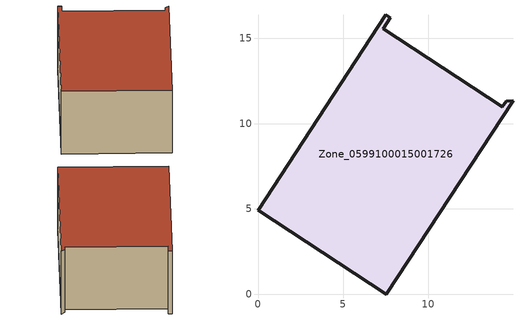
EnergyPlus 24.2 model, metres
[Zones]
Zone_0599100015001726
 floor ground (C_G): 14.57,11.33 14.97,11.35 7.53,0 0,4.92 7.5,16.38 7.77,16.21 7.35,15.56 14.34,10.98 z1.2
 wall outside (C_F): 7.35,15.56 7.77,16.21 7.5,16.38 0,4.92 7.53,0 14.97,11.35 14.57,11.33 14.34,10.98 7.35,15.56 z1.2:7.04
 roof outside (C_R): 14.97,11.35 14.57,11.33 14.34,10.98 7.35,15.56 7.77,16.21 7.5,16.38 0,4.92 7.53,0 z7.04
[BUILDING]
Pand.0599100015001726: North Axis=0; Terrain=City; Loads Convergence Tolerance Value=0.04; Temperature Convergence Tolerance Value=0.4; Solar Distribution=FullExterior; Maximum Number of Warmup Days=25; Minimum Number of Warmup Days=1
[Site:Location]
Rotterdam.The.Hague.AP_ZH_NLD Design_Conditions: Latitude=51.96; Longitude=4.45; Time Zone=1; Elevation=-4.5
[SITE:GROUNDTEMPERATURE:BUILDINGSURFACE]
18, 18, 18, 18, 18, 18, 18, 18, 18, 18, 18, 18
[MATERIAL] Thermal Absorptance=0.9; Solar Absorptance=0.7; Visible Absorptance=0.7
Name | Roughness | Thickness | Conductivity | Density | Specific Heat
G.D.1992-2005 | MediumSmooth | 0.15 | 0.06 | 540 | 1210
F.D.1992-2005 | Rough | 0.3 | 0.12 | 1920 | 840
R.D.1992-2005 | MediumRough | 0.2 | 0.08 | 1500 | 1000
[CONSTRUCTION]
C_G: G.D.1992-2005
C_F: F.D.1992-2005
C_R: R.D.1992-2005
[ZONE]
Zone_0599100015001726: Type=1; Multiplier=1; Ceiling Height=Autocalculate; Volume=Autocalculate; Floor Area=autocalculate; Part of Total Floor Area=Yes
[ZONEINFILTRATION:DESIGNFLOWRATE]
Infil_Zone_0599100015001726: Zone or ZoneList or Space or SpaceList=Zone_0599100015001726; Schedule=AlwaysOn; Design Flow Rate Calculation Method=Flow/Area; Flow Rate per Floor Area=0.0021; Constant Term Coefficient=1; Temperature Term Coefficient=0; Velocity Term Coefficient=0; Velocity Squared Term Coefficient=0
[HVACTEMPLATE:ZONE:IDEALLOADSAIRSYSTEM]
Zone_0599100015001726: Maximum Heating Supply Air Temperature=50; Minimum Cooling Supply Air Temperature=13; Maximum Heating Supply Air Humidity Ratio=0.0156; Minimum Cooling Supply Air Humidity Ratio=0.0077; Heating Limit=NoLimit; Cooling Limit=NoLimit; Dehumidification Control Type=ConstantSensibleHeatRatio; Cooling Sensible Heat Ratio=0.7; Dehumidification Setpoint=60; Humidification Control Type=None; Humidification Setpoint=30; Outdoor Air Method=None; Outdoor Air Flow Rate per Person=0.00944; Outdoor Air Flow Rate per Zone Floor Area=0; Outdoor Air Flow Rate per Zone=0; Demand Controlled Ventilation Type=None; Outdoor Air Economizer Type=NoEconomizer; Heat Recovery Type=None; Sensible Heat Recovery Effectiveness=0.7; Latent Heat Recovery Effectiveness=0.65
[ZONECONTROL:THERMOSTAT]
ThermostatControl_Zone_0599100015001726: Zone or ZoneList=Zone_0599100015001726; Control Type Schedule=DualSetpointControlType; Control 1=Thermostat_Zone_0599100015001726; Temperature Difference Between Cutout And Setpoint=0
[THERMOSTATSETPOINT:DUALSETPOINT]
Thermostat_Zone_0599100015001726: Heating Setpoint Temperature Schedule=HeatingSetpoint_Zone_0599100015001726; Cooling Setpoint Temperature Schedule=CoolingSetpoint_Zone_0599100015001726
[SCHEDULE:COMPACT]
HeatingSetpoint_Zone_0599100015001726: Through: 12/31, For: AllDays, Until: 24:00, 21
CoolingSetpoint_Zone_0599100015001726: Through: 12/31, For: AllDays, Until: 24:00, 24
DualSetpointControlType: Through: 12/31, For: AllDays, Until: 24:00, 4
AlwaysOn: Through: 12/31, For: AllDays, Until: 24:00, 1
